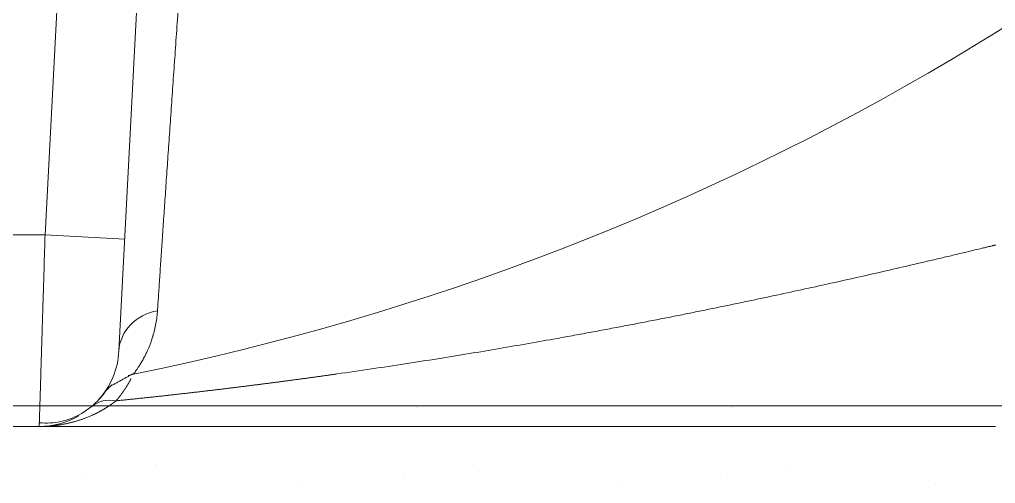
# Model space of a CAD drawing. Header units: millimetres. Extents: x 4664 to 8864, y -38 to 2932.
# Drawn here: x 6607.01 to 6639.75, y 649.16 to 664.72 of the extents above; entities that cross this region are included whole.
import ezdxf

# ---------------------------------------------------------------- set-up
doc = ezdxf.new("R2010")
doc.units = ezdxf.units.MM

msp = doc.modelspace()

# ---------------------------------------------------------------- linework, layer by layer
at = {"lineweight": 5}
for p, q in [((6607.864, 657.495), (6608.483, 669.316)), ((6610.936, 664.954), (6610.341, 653.606)), ((6607.864, 657.495), (6578.78, 657.495)), ((6610.537, 657.355), (6607.864, 657.495)), ((7515.922, 651.758), (6190.719, 651.758)), ((7525.034, 651.758), (6312.825, 651.758)), ((6393.915, 651.758), (6669.273, 651.758)), ((6609.684, 651.707), (6609.684, 651.707)), ((6620.309, 651.707), (6620.309, 651.707)), ((6630.934, 651.707), (6630.934, 651.707)), ((6578.976, 651.069), (6607.667, 651.069)), ((6614.571, 651.069), (6614.571, 651.069)), ((6617.546, 651.069), (6617.546, 651.069)), ((6625.196, 651.069), (6625.196, 651.069)), ((6628.171, 651.069), (6628.171, 651.069)), ((6635.821, 651.069), (6635.821, 651.069)), ((6638.796, 651.069), (6638.796, 651.069)), ((6611.597, 649.794), (6611.597, 649.794)), ((6622.221, 649.794), (6622.221, 649.794)), ((6632.846, 649.794), (6632.846, 649.794)), ((6609.259, 649.369), (6609.259, 649.369)), ((6619.884, 649.369), (6619.884, 649.369)), ((6630.509, 649.369), (6630.509, 649.369)), ((6616.484, 649.157), (6616.484, 649.157)), ((6627.109, 649.157), (6627.109, 649.157)), ((6637.733, 649.157), (6637.733, 649.157))]:
    msp.add_line(p, q, dxfattribs=at)
for centre, radius, start, end in [((6593.322, 739.226), 88.156, 281.4552, 357.26473), ((6607.667, 653.747), 2.677, 317.7684, 357), ((6611.149, 651.251), 1.606, 101.4552, 108.1576), ((6611.149, 651.251), 1.606, 130.6202, 144.3676), ((6607.667, 653.747), 2.677, 270, 299.8791)]:
    msp.add_arc(centre, radius, start, end, dxfattribs=at)
for centre, major_axis, ratio, start_param in [((6611.945, 653.522), (1.604, -0.084), 0.904822, 1.812805), ((6610.507, 650.54), (1.065, -1.203), 0.691129, 2.428279)]:
    msp.add_ellipse(centre, major_axis=major_axis, ratio=ratio, start_param=start_param, end_param=3.141593, dxfattribs=at)
for points, knots in [([(6612.517, 667.681), (6612.492, 667.344), (6612.444, 666.675), (6612.374, 665.688), (6612.305, 664.719), (6612.239, 663.771), (6612.196, 663.154), (6612.153, 662.547), (6612.132, 662.247), (6612.091, 661.658), (6612.071, 661.368), (6612.032, 660.798), (6612.012, 660.519), (6611.975, 659.971), (6611.956, 659.702), (6611.92, 659.177), (6611.903, 658.921), (6611.869, 658.421), (6611.852, 658.178), (6611.82, 657.704), (6611.804, 657.475), (6611.774, 657.029), (6611.76, 656.814), (6611.732, 656.398), (6611.718, 656.198), (6611.692, 655.814), (6611.68, 655.63), (6611.656, 655.278), (6611.645, 655.111), (6611.635, 654.952)], [0, 0, 0, 0, 0.0625, 0.125, 0.1875, 0.25, 0.3125, 0.3125, 0.375, 0.375, 0.4375, 0.4375, 0.5, 0.5, 0.5625, 0.5625, 0.625, 0.625, 0.6875, 0.6875, 0.75, 0.75, 0.8125, 0.8125, 0.875, 0.875, 0.9375, 0.9375, 1, 1, 1, 1]), ([(6607.671, 651.193), (6607.672, 651.229), (6607.674, 651.274), (6607.677, 651.386), (6607.679, 651.454), (6607.684, 651.611), (6607.687, 651.699), (6607.693, 651.896), (6607.696, 652.005), (6607.703, 652.242), (6607.707, 652.371), (6607.714, 652.578), (6607.716, 652.649), (6607.719, 652.76), (6607.721, 652.816), (6607.723, 652.883), (6607.724, 652.917), (6607.724, 652.934), (6607.725, 652.943), (6607.725, 652.947), (6607.725, 652.949), (6607.725, 652.95), (6607.725, 652.951), (6607.725, 652.951), (6607.725, 652.951), (6607.725, 652.951), (6607.725, 652.951), (6607.725, 652.951), (6607.725, 652.951), (6607.726, 653.002), (6607.728, 653.055), (6607.732, 653.166), (6607.733, 653.223), (6607.737, 653.344), (6607.739, 653.407), (6607.743, 653.538), (6607.745, 653.607), (6607.75, 653.749), (6607.752, 653.823), (6607.757, 653.976), (6607.759, 654.056), (6607.764, 654.221), (6607.767, 654.306), (6607.772, 654.483), (6607.775, 654.574), (6607.781, 654.763), (6607.784, 654.861), (6607.79, 655.062), (6607.793, 655.165), (6607.8, 655.378), (6607.803, 655.488), (6607.81, 655.713), (6607.813, 655.828), (6607.821, 656.065), (6607.824, 656.186), (6607.832, 656.434), (6607.835, 656.561), (6607.843, 656.819), (6607.847, 656.951), (6607.855, 657.219), (6607.86, 657.356), (6607.864, 657.495)], [0, 0, 0, 0, 0.065873, 0.065873, 0.137729, 0.137729, 0.209585, 0.209585, 0.281441, 0.281441, 0.353297, 0.353297, 0.389225, 0.389225, 0.407189, 0.416171, 0.420662, 0.422907, 0.42403, 0.424591, 0.424872, 0.425013, 0.425083, 0.425118, 0.425135, 0.425144, 0.425148, 0.425148, 0.425153, 0.425153, 0.461081, 0.461081, 0.497009, 0.497009, 0.532937, 0.532937, 0.568865, 0.568865, 0.604793, 0.604793, 0.640721, 0.640721, 0.676648, 0.676648, 0.712576, 0.712576, 0.748504, 0.748504, 0.784432, 0.784432, 0.82036, 0.82036, 0.856288, 0.856288, 0.892216, 0.892216, 0.928144, 0.928144, 0.964072, 0.964072, 1, 1, 1, 1]), ([(6610.246, 651.931), (6610.268, 651.933), (6610.311, 651.937), (6610.377, 651.944), (6610.442, 651.951), (6610.507, 651.957), (6610.573, 651.964), (6610.637, 651.971), (6610.702, 651.977), (6610.767, 651.984), (6610.831, 651.991), (6610.896, 651.997), (6610.96, 652.004), (6611.024, 652.011), (6611.088, 652.018), (6611.152, 652.024), (6611.215, 652.031), (6611.279, 652.038), (6611.342, 652.045), (6611.405, 652.051), (6611.468, 652.058), (6611.531, 652.065), (6611.594, 652.072), (6611.657, 652.079), (6611.719, 652.085), (6611.781, 652.092), (6611.843, 652.099), (6611.906, 652.106), (6611.967, 652.113), (6612.029, 652.119), (6612.091, 652.126), (6612.152, 652.133), (6612.213, 652.14), (6612.275, 652.147), (6612.336, 652.154), (6612.397, 652.161), (6612.457, 652.167), (6612.518, 652.174), (6612.578, 652.181), (6612.639, 652.188), (6612.699, 652.195), (6612.759, 652.202), (6612.819, 652.209), (6612.878, 652.216), (6612.938, 652.223), (6612.997, 652.229), (6613.057, 652.236), (6613.116, 652.243), (6613.175, 652.25), (6613.234, 652.257), (6613.292, 652.264), (6613.351, 652.271), (6613.409, 652.278), (6613.467, 652.285), (6613.526, 652.292), (6613.584, 652.299), (6613.641, 652.306), (6613.699, 652.312), (6613.757, 652.319), (6613.814, 652.326), (6613.871, 652.333), (6613.928, 652.34), (6613.985, 652.347), (6614.042, 652.354), (6614.099, 652.361), (6614.155, 652.368), (6614.212, 652.375), (6614.268, 652.382), (6614.324, 652.389), (6614.38, 652.396), (6614.436, 652.403), (6614.491, 652.409), (6614.547, 652.416), (6614.602, 652.423), (6614.657, 652.43), (6614.712, 652.437), (6614.767, 652.444), (6614.822, 652.451), (6614.877, 652.458), (6614.931, 652.465), (6614.986, 652.472), (6615.04, 652.479), (6615.094, 652.486), (6615.148, 652.492), (6615.201, 652.499), (6615.255, 652.506), (6615.308, 652.513), (6615.362, 652.52), (6615.415, 652.527), (6615.468, 652.534), (6615.521, 652.541), (6615.574, 652.548), (6615.626, 652.555), (6615.679, 652.561), (6615.731, 652.568), (6615.783, 652.575), (6615.835, 652.582), (6615.887, 652.589), (6615.939, 652.596), (6615.99, 652.603), (6616.042, 652.609), (6616.093, 652.616), (6616.144, 652.623), (6616.195, 652.63), (6616.246, 652.637), (6616.296, 652.644), (6616.347, 652.65), (6616.397, 652.657), (6616.448, 652.664), (6616.498, 652.671), (6616.548, 652.678), (6616.597, 652.684), (6616.647, 652.691), (6616.697, 652.698), (6616.746, 652.705), (6616.795, 652.711), (6616.844, 652.718), (6616.893, 652.725), (6616.942, 652.732), (6616.99, 652.738), (6617.039, 652.745), (6617.087, 652.752), (6617.135, 652.758), (6617.184, 652.765), (6617.231, 652.772), (6617.279, 652.779), (6617.327, 652.785), (6617.374, 652.792), (6617.422, 652.799), (6617.469, 652.805), (6617.516, 652.812), (6617.563, 652.818), (6617.609, 652.825), (6618.028, 652.885), (6618.808, 652.998), (6619.935, 653.168), (6621.027, 653.34), (6622.083, 653.511), (6623.102, 653.683), (6624.085, 653.853), (6624.919, 654.001), (6625.615, 654.127), (6626.182, 654.232), (6626.742, 654.336), (6627.294, 654.441), (6627.838, 654.546), (6628.376, 654.65), (6628.905, 654.755), (6629.427, 654.859), (6629.941, 654.963), (6630.448, 655.067), (6630.947, 655.17), (6631.439, 655.272), (6631.923, 655.374), (6632.561, 655.51), (6633.348, 655.68), (6634.279, 655.885), (6635.185, 656.088), (6636.092, 656.294), (6636.998, 656.503), (6637.764, 656.683), (6638.372, 656.827), (6638.754, 656.919), (6639.059, 656.992), (6639.251, 657.038), (6639.404, 657.075), (6639.499, 657.098), (6639.576, 657.117), (6639.623, 657.128), (6639.662, 657.138), (6639.686, 657.143), (6639.705, 657.148), (6639.718, 657.151), (6639.728, 657.154), (6639.736, 657.156), (6639.742, 657.157), (6639.746, 657.158), (6639.747, 657.158), (6639.748, 657.159)], [0, 0, 0, 0, 0.002215, 0.004426, 0.006632, 0.008832, 0.011028, 0.01322, 0.015406, 0.017587, 0.019764, 0.021936, 0.024103, 0.026265, 0.028422, 0.030575, 0.032722, 0.034865, 0.037003, 0.039136, 0.041264, 0.043387, 0.045506, 0.047619, 0.049728, 0.051832, 0.053931, 0.056025, 0.058115, 0.060199, 0.062279, 0.064354, 0.066424, 0.068489, 0.070549, 0.072604, 0.074655, 0.0767, 0.078741, 0.080777, 0.082808, 0.084834, 0.086855, 0.088871, 0.090883, 0.09289, 0.094891, 0.096888, 0.09888, 0.100867, 0.10285, 0.104827, 0.1068, 0.108767, 0.11073, 0.112688, 0.114641, 0.116589, 0.118532, 0.120471, 0.122404, 0.124333, 0.126256, 0.128175, 0.130089, 0.131998, 0.133902, 0.135802, 0.137696, 0.139586, 0.14147, 0.14335, 0.145225, 0.147094, 0.148959, 0.15082, 0.152675, 0.154525, 0.15637, 0.158211, 0.160047, 0.161877, 0.163703, 0.165524, 0.16734, 0.169151, 0.170957, 0.172758, 0.174555, 0.176346, 0.178133, 0.179914, 0.181691, 0.183463, 0.18523, 0.186992, 0.188749, 0.190501, 0.192248, 0.19399, 0.195727, 0.19746, 0.199187, 0.20091, 0.202628, 0.20434, 0.206048, 0.207751, 0.209449, 0.211142, 0.21283, 0.214513, 0.216191, 0.217865, 0.219533, 0.221196, 0.222855, 0.224508, 0.226157, 0.227801, 0.229439, 0.231073, 0.232702, 0.234326, 0.235945, 0.237559, 0.239168, 0.240772, 0.242371, 0.243965, 0.245555, 0.247139, 0.248718, 0.250293, 0.289638, 0.327782, 0.364719, 0.400444, 0.434953, 0.468239, 0.500297, 0.519764, 0.538982, 0.55795, 0.576668, 0.595135, 0.61335, 0.631313, 0.649023, 0.666479, 0.683681, 0.700628, 0.71732, 0.733754, 0.749932, 0.782356, 0.813984, 0.84481, 0.874831, 0.90655, 0.937367, 0.953132, 0.968669, 0.976527, 0.984331, 0.988253, 0.992165, 0.994123, 0.996082, 0.99706, 0.998041, 0.99856, 0.998999, 0.999358, 0.999638, 0.999838, 0.999959, 1, 1, 1, 1]), ([(6611.635, 654.952), (6611.63, 654.884), (6611.623, 654.815), (6611.606, 654.672), (6611.595, 654.598), (6611.567, 654.449), (6611.552, 654.373), (6611.524, 654.258), (6611.514, 654.22), (6611.498, 654.162), (6611.49, 654.133), (6611.48, 654.099), (6611.475, 654.083), (6611.472, 654.074), (6611.471, 654.07), (6611.47, 654.068), (6611.47, 654.067), (6611.47, 654.066), (6611.47, 654.066), (6611.47, 654.066), (6611.47, 654.066), (6611.47, 654.066), (6611.47, 654.066), (6611.47, 654.066), (6611.429, 653.935), (6611.386, 653.814), (6611.317, 653.647), (6611.293, 653.593), (6611.256, 653.517), (6611.237, 653.479), (6611.215, 653.437), (6611.204, 653.416), (6611.198, 653.406), (6611.195, 653.401), (6611.194, 653.398), (6611.193, 653.397), (6611.193, 653.396), (6611.193, 653.396), (6611.193, 653.396), (6611.193, 653.396), (6611.193, 653.396), (6611.193, 653.396), (6611.193, 653.396), (6611.163, 653.344), (6611.108, 653.248), (6611.036, 653.128), (6610.974, 653.029), (6610.922, 652.952), (6610.881, 652.893), (6610.852, 652.853), (6610.834, 652.83), (6610.83, 652.825), (6610.83, 652.825)], [0, 0, 0, 0, 0.062533, 0.062533, 0.125065, 0.125065, 0.187598, 0.187598, 0.218864, 0.218864, 0.234497, 0.242314, 0.246222, 0.248176, 0.249153, 0.249642, 0.249886, 0.250008, 0.250069, 0.2501, 0.250115, 0.250123, 0.250123, 0.25013, 0.25013, 0.375195, 0.375195, 0.437728, 0.437728, 0.468994, 0.484627, 0.492444, 0.496352, 0.498306, 0.499283, 0.499772, 0.500016, 0.500138, 0.500199, 0.50023, 0.500245, 0.500245, 0.50026, 0.50026, 0.562793, 0.625325, 0.687858, 0.750391, 0.812923, 0.875456, 0.937988, 1, 1, 1, 1]), ([(6607.671, 651.193), (6607.916, 651.172), (6608.402, 651.2), (6609.114, 651.472), (6609.722, 651.973), (6610.002, 652.413), (6610.114, 652.66)], [0, 0, 0, 0, 0.239867, 0.492691, 0.749509, 1, 1, 1, 1]), ([(6610.752, 652.673), (6610.752, 652.673), (6610.751, 652.671), (6610.75, 652.669), (6610.749, 652.666), (6610.747, 652.664), (6610.746, 652.661), (6610.744, 652.659), (6610.743, 652.656), (6610.742, 652.653), (6610.74, 652.651), (6610.739, 652.648), (6610.737, 652.645), (6610.735, 652.642), (6610.734, 652.64), (6610.732, 652.637), (6610.731, 652.634), (6610.729, 652.631), (6610.728, 652.628), (6610.726, 652.625), (6610.724, 652.623), (6610.723, 652.62), (6610.721, 652.617), (6610.72, 652.614), (6610.718, 652.611), (6610.716, 652.608), (6610.714, 652.605), (6610.713, 652.602), (6610.711, 652.599), (6610.709, 652.596), (6610.708, 652.593), (6610.705, 652.589), (6610.702, 652.584), (6610.699, 652.578), (6610.696, 652.572), (6610.692, 652.566), (6610.688, 652.56), (6610.685, 652.553), (6610.681, 652.547), (6610.678, 652.541), (6610.674, 652.535), (6610.67, 652.528), (6610.666, 652.522), (6610.662, 652.515), (6610.658, 652.509), (6610.654, 652.502), (6610.65, 652.495), (6610.646, 652.489), (6610.642, 652.482), (6610.638, 652.475), (6610.634, 652.468), (6610.63, 652.461), (6610.625, 652.454), (6610.621, 652.447), (6610.617, 652.44), (6610.612, 652.433), (6610.608, 652.426), (6610.603, 652.419), (6610.599, 652.411), (6610.594, 652.404), (6610.589, 652.397), (6610.585, 652.389), (6610.58, 652.382), (6610.575, 652.374), (6610.57, 652.367), (6610.565, 652.359), (6610.56, 652.352), (6610.555, 652.344), (6610.55, 652.336), (6610.545, 652.329), (6610.54, 652.321), (6610.535, 652.313), (6610.529, 652.305), (6610.524, 652.297), (6610.519, 652.29), (6610.513, 652.282), (6610.508, 652.274), (6610.502, 652.266), (6610.497, 652.258), (6610.491, 652.249), (6610.485, 652.241), (6610.48, 652.233), (6610.474, 652.225), (6610.468, 652.217), (6610.462, 652.208), (6610.456, 652.2), (6610.45, 652.192), (6610.444, 652.184), (6610.438, 652.175), (6610.432, 652.167), (6610.426, 652.158), (6610.419, 652.15), (6610.413, 652.141), (6610.407, 652.133), (6610.4, 652.124), (6610.394, 652.116), (6610.387, 652.107), (6610.381, 652.099), (6610.374, 652.09), (6610.368, 652.081), (6610.361, 652.073), (6610.354, 652.064), (6610.347, 652.055), (6610.34, 652.046), (6610.333, 652.038), (6610.326, 652.029), (6610.319, 652.02), (6610.312, 652.011), (6610.305, 652.002), (6610.298, 651.993), (6610.291, 651.984), (6610.283, 651.976), (6610.276, 651.967), (6610.268, 651.958), (6610.261, 651.949), (6610.253, 651.94), (6610.248, 651.934), (6610.246, 651.931)], [0, 0, 0, 0, 0.00367, 0.009284, 0.014897, 0.020507, 0.026114, 0.03172, 0.037323, 0.042923, 0.048522, 0.054118, 0.059712, 0.065304, 0.070893, 0.07648, 0.082065, 0.087647, 0.093227, 0.098805, 0.104381, 0.109954, 0.115525, 0.121094, 0.12666, 0.132224, 0.137786, 0.143345, 0.148903, 0.154457, 0.16001, 0.16556, 0.176045, 0.186514, 0.196966, 0.207401, 0.21782, 0.228223, 0.238609, 0.248978, 0.259331, 0.269667, 0.279987, 0.29029, 0.300577, 0.310847, 0.321101, 0.331338, 0.341558, 0.351762, 0.36195, 0.372121, 0.382276, 0.392414, 0.402536, 0.412641, 0.42273, 0.432803, 0.442859, 0.452899, 0.462923, 0.47293, 0.482922, 0.492897, 0.502856, 0.512799, 0.522726, 0.532637, 0.542532, 0.552411, 0.562274, 0.572121, 0.581953, 0.591769, 0.601569, 0.611353, 0.621122, 0.630876, 0.640614, 0.650336, 0.660044, 0.669736, 0.679413, 0.689075, 0.698722, 0.708353, 0.71797, 0.727573, 0.73716, 0.746733, 0.756291, 0.765835, 0.775364, 0.784879, 0.79438, 0.803866, 0.813339, 0.822798, 0.832243, 0.841674, 0.851091, 0.860495, 0.869885, 0.879262, 0.888626, 0.897977, 0.907314, 0.916639, 0.925951, 0.93525, 0.944537, 0.953811, 0.963073, 0.972323, 0.981561, 0.990786, 1, 1, 1, 1]), ([(6610.246, 651.931), (6610.243, 651.929), (6610.238, 651.925), (6610.23, 651.919), (6610.223, 651.913), (6610.215, 651.907), (6610.207, 651.901), (6610.199, 651.895), (6610.191, 651.889), (6610.183, 651.883), (6610.175, 651.877), (6610.167, 651.871), (6610.159, 651.865), (6610.151, 651.859), (6610.143, 651.853), (6610.135, 651.847), (6610.127, 651.841), (6610.118, 651.835), (6610.11, 651.829), (6610.102, 651.823), (6610.093, 651.817), (6610.085, 651.811), (6610.077, 651.805), (6610.068, 651.799), (6610.06, 651.794), (6610.051, 651.788), (6610.042, 651.782), (6610.034, 651.776), (6610.025, 651.77), (6610.016, 651.764), (6610.008, 651.758), (6609.999, 651.753), (6609.99, 651.747), (6609.981, 651.741), (6609.972, 651.735), (6609.963, 651.729), (6609.954, 651.724), (6609.945, 651.718), (6609.936, 651.712), (6609.927, 651.706), (6609.918, 651.701), (6609.909, 651.695), (6609.9, 651.689), (6609.891, 651.683), (6609.881, 651.678), (6609.872, 651.672), (6609.863, 651.666), (6609.853, 651.661), (6609.844, 651.655), (6609.834, 651.649), (6609.825, 651.644), (6609.815, 651.638), (6609.806, 651.633), (6609.796, 651.627), (6609.786, 651.622), (6609.777, 651.616), (6609.767, 651.61), (6609.757, 651.605), (6609.747, 651.599), (6609.738, 651.594), (6609.728, 651.589), (6609.718, 651.583), (6609.708, 651.578), (6609.698, 651.572), (6609.688, 651.567), (6609.678, 651.561), (6609.668, 651.556), (6609.64, 651.542), (6609.594, 651.518), (6609.528, 651.485), (6609.456, 651.452), (6609.379, 651.418), (6609.297, 651.383), (6609.21, 651.349), (6609.118, 651.316), (6609.04, 651.289), (6608.978, 651.269), (6608.933, 651.255), (6608.888, 651.242), (6608.843, 651.229), (6608.799, 651.217), (6608.754, 651.205), (6608.709, 651.194), (6608.664, 651.183), (6608.619, 651.173), (6608.575, 651.163), (6608.53, 651.154), (6608.485, 651.146), (6608.441, 651.137), (6608.396, 651.13), (6608.36, 651.124), (6608.332, 651.12), (6608.313, 651.117), (6608.294, 651.114), (6608.275, 651.111), (6608.255, 651.109), (6608.236, 651.106), (6608.217, 651.104), (6608.197, 651.101), (6608.178, 651.099), (6608.159, 651.097), (6608.139, 651.095), (6608.12, 651.093), (6608.1, 651.091), (6608.081, 651.089), (6608.061, 651.087), (6608.042, 651.085), (6608.022, 651.084), (6608.003, 651.082), (6607.983, 651.081), (6607.964, 651.079), (6607.944, 651.078), (6607.924, 651.077), (6607.905, 651.076), (6607.885, 651.075), (6607.865, 651.074), (6607.846, 651.073), (6607.826, 651.072), (6607.806, 651.072), (6607.786, 651.071), (6607.767, 651.07), (6607.747, 651.07), (6607.727, 651.07), (6607.707, 651.07), (6607.687, 651.069), (6607.674, 651.069), (6607.667, 651.069)], [0, 0, 0, 0, 0.003447, 0.006904, 0.010372, 0.013851, 0.017341, 0.020841, 0.024352, 0.027874, 0.031407, 0.03495, 0.038504, 0.042068, 0.045643, 0.049229, 0.052825, 0.056432, 0.06005, 0.063678, 0.067316, 0.070965, 0.074625, 0.078295, 0.081975, 0.085666, 0.089367, 0.093079, 0.096801, 0.100533, 0.104276, 0.108029, 0.111792, 0.115566, 0.119349, 0.123143, 0.126948, 0.130762, 0.134586, 0.138421, 0.142266, 0.146121, 0.149986, 0.153861, 0.157746, 0.161641, 0.165546, 0.169461, 0.173386, 0.177321, 0.181266, 0.185221, 0.189186, 0.19316, 0.197144, 0.201138, 0.205142, 0.209156, 0.213179, 0.217212, 0.221254, 0.225307, 0.229368, 0.23344, 0.237521, 0.241611, 0.245711, 0.249821, 0.27474, 0.301468, 0.329984, 0.360265, 0.392286, 0.426018, 0.46143, 0.498491, 0.515548, 0.532561, 0.549529, 0.566452, 0.583329, 0.60016, 0.616944, 0.633682, 0.650372, 0.667015, 0.68361, 0.700156, 0.716654, 0.733103, 0.749503, 0.756546, 0.763597, 0.770655, 0.777721, 0.784794, 0.791875, 0.798962, 0.806057, 0.813159, 0.820268, 0.827383, 0.834506, 0.841635, 0.848771, 0.855913, 0.863062, 0.870217, 0.877378, 0.884546, 0.89172, 0.898899, 0.906085, 0.913277, 0.920474, 0.927677, 0.934885, 0.942099, 0.949319, 0.956544, 0.963774, 0.971009, 0.978249, 0.985495, 0.992745, 1, 1, 1, 1]), ([(6607.667, 651.069), (6607.667, 651.069), (6607.668, 651.079), (6607.669, 651.116), (6607.67, 651.145), (6607.671, 651.186), (6607.671, 651.189), (6607.671, 651.193)], [0, 0, 0, 0, 0.480017, 0.480017, 0.960034, 0.960034, 1, 1, 1, 1]), ([(6639.748, 651.069), (6636.978, 651.069), (6634.244, 651.069), (6628.821, 651.069), (6626.134, 651.069), (6620.795, 651.069), (6618.139, 651.069), (6612.87, 651.069), (6610.261, 651.069), (6607.667, 651.069)], [0, 0, 0, 0, 0.25, 0.25, 0.5, 0.5, 0.75, 0.75, 1, 1, 1, 1])]:
    msp.add_open_spline(points, degree=3, knots=knots, dxfattribs=at)
msp.add_open_spline([(6610.038, 652.412), (6610.858, 652.863)], degree=1, dxfattribs=at)

doc.saveas('drawing.dxf')
